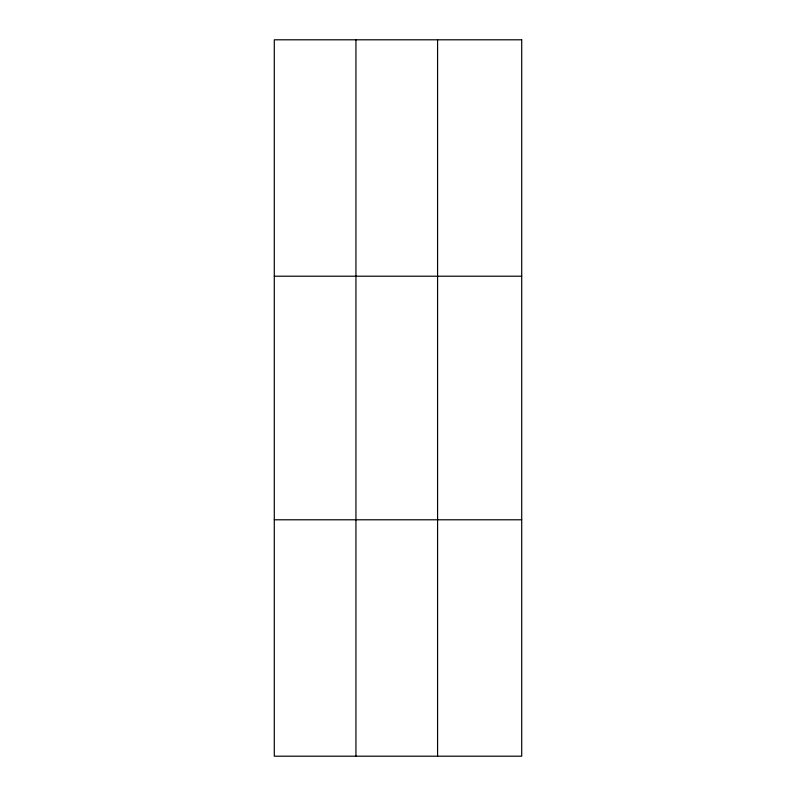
<?xml version="1.0" encoding="UTF-8"?>
<svg xmlns="http://www.w3.org/2000/svg" width="796" height="796" viewBox="0 0 796 796"><rect width="100%" height="100%" fill="white"/><g stroke="black" fill="none" stroke-linecap="round" stroke-linejoin="round"><path stroke-width="1.19" d="M355.941 39.8L355.941 756.2M437.581 39.8L437.581 756.2M274.292 276.212L521.708 276.212M274.292 519.788L521.708 519.788M521.708 39.8L521.708 756.2L274.292 756.2L274.292 39.8L521.708 39.8"/></g></svg>
